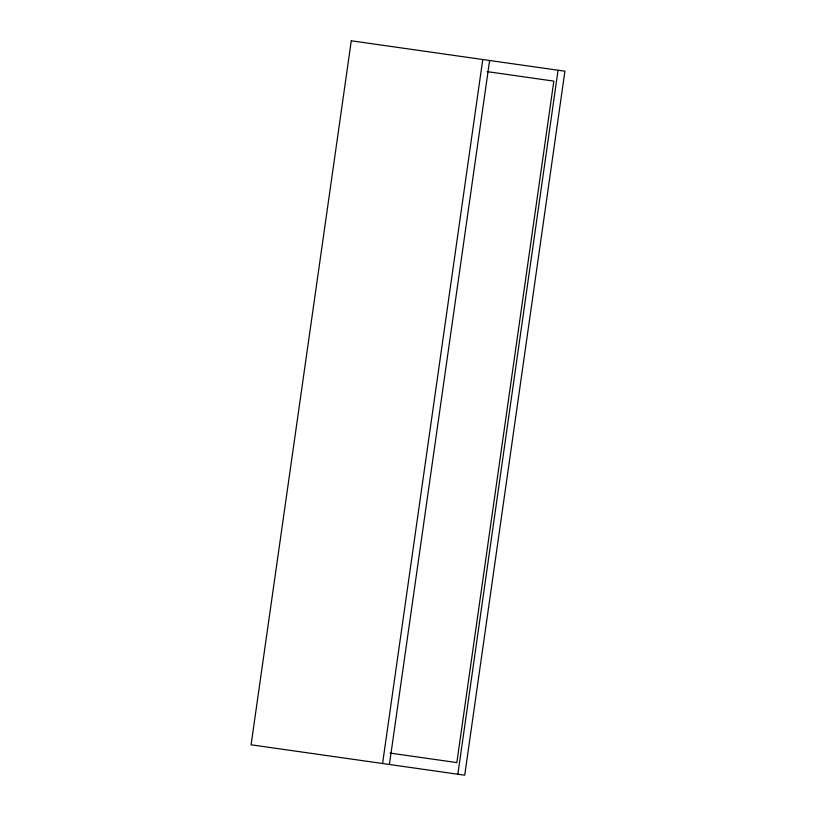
<?xml version="1.0" encoding="UTF-8"?>
<svg xmlns="http://www.w3.org/2000/svg" width="816" height="816" viewBox="0 0 816 816"><rect width="100%" height="100%" fill="white"/><g stroke="black" fill="none" stroke-linecap="round" stroke-linejoin="round"><path stroke-width="1.22" d="M382.571 763.511L482.766 59.507M389.416 764.48L489.61 60.486M457.868 774.221L558.062 70.227M487.081 71.614L553.829 81.121L456.838 762.583L390.089 753.086M351.288 40.8L251.093 744.794L464.712 775.2L564.907 71.206L351.288 40.8"/></g></svg>
